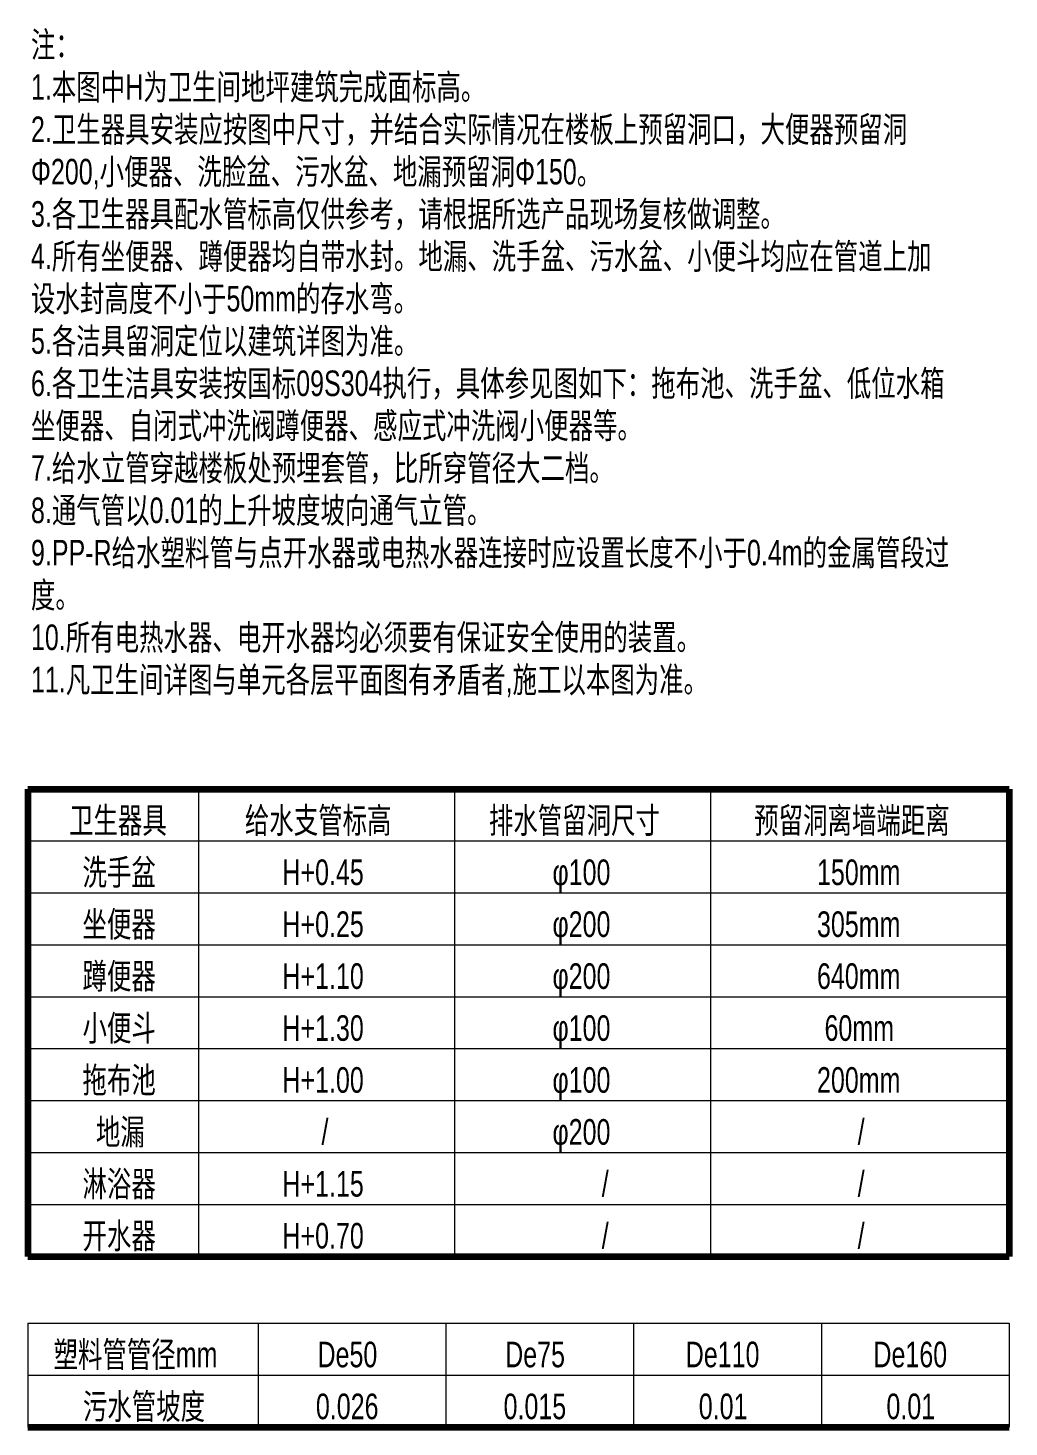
# Model space of a CAD drawing. Header units: millimetres. Extents: x 160489 to 365751, y -78341 to 15608.
# Drawn here: x 354251 to 365751, y -788 to 15608 of the extents above; entities that cross this region are included whole.
import ezdxf

# ---------------------------------------------------------------- set-up
doc = ezdxf.new("R2010")
doc.units = ezdxf.units.MM
doc.layers.add('A-DETL-____-OTLN', color=7, linetype='Continuous', lineweight=5)
doc.layers.add('G-____-____-TEXT', color=7, linetype='Continuous', lineweight=5)
doc.styles.add('Arial_2', font='arial.ttf', dxfattribs={"width": 0.7, "height": 300})

msp = doc.modelspace()

# ---------------------------------------------------------------- linework, layer by layer
at = {"layer": 'A-DETL-____-OTLN', "lineweight": 100}
for p, q in [((354250.7, 6688.9), (365750.7, 6688.9)), ((354250.7, 6688.9), (354250.7, 1212.3)), ((365750.7, 6688.9), (365750.7, 1212.3)), ((354250.7, 1212.3), (365750.7, 1212.3)), ((354250.7, -787.7), (365750.7, -787.7))]:
    msp.add_line(p, q, dxfattribs=at)
at = {"layer": 'A-DETL-____-OTLN', "lineweight": 13}
for p, q in [((356250.7, 6688.9), (356250.7, 1212.3)), ((359250.7, 6688.9), (359250.7, 1212.3)), ((362250.7, 6688.9), (362250.7, 1212.3)), ((354250.7, 6080.4), (365750.7, 6080.4)), ((354250.7, 5471.9), (365750.7, 5471.9)), ((354250.7, 4863.4), (365750.7, 4863.4)), ((354250.7, 4254.9), (365750.7, 4254.9)), ((354250.7, 3646.4), (365750.7, 3646.4)), ((354250.7, 3037.8), (365750.7, 3037.8)), ((354250.7, 2429.3), (365750.7, 2429.3)), ((354250.7, 2429.3), (365750.7, 2429.3)), ((354250.7, 1820.8), (365750.7, 1820.8)), ((354250.7, 1820.8), (365750.7, 1820.8)), ((354250.7, 1820.8), (365750.7, 1820.8)), ((354250.7, 1212.3), (365750.7, 1212.3)), ((354250.7, 429.3), (365750.7, 429.3)), ((354250.7, 429.3), (354250.7, -787.7)), ((356950.7, 429.3), (356950.7, -787.7)), ((359150.7, 429.3), (359150.7, -787.7)), ((361350.7, 429.3), (361350.7, -787.7)), ((363550.7, 429.3), (363550.7, -787.7)), ((365750.7, 429.3), (365750.7, -787.7)), ((354250.7, -179.2), (365750.7, -179.2))]:
    msp.add_line(p, q, dxfattribs=at)

# ---------------------------------------------------------------- texts
at = {"layer": 'G-____-____-TEXT', "char_height": 300, "attachment_point": 1, "style": 'Arial_2'}
for s, insert, width in [('注：', (354285.9, 15562.4), 763.206), ('1.本图中H为卫生间地坪建筑完成面标高。', (354285.9, 15066.3), 7070.884), ('2.卫生器具安装应按图中尺寸，并结合实际情况在楼板上预留洞口，大便器预留洞', (354285.9, 14570.2), 13670.375), ('Φ200,小便器、洗脸盆、污水盆、地漏预留洞Φ150。', (354285.9, 14074.1), 8816.157), ('3.各卫生器具配水管标高仅供参考，请根据所选产品现场复核做调整。', (354285.9, 13578), 11762.359), ('4.所有坐便器、蹲便器均自带水封。地漏、洗手盆、污水盆、小便斗均应在管道上加', (354285.9, 13081.9), 14051.978), ('设水封高度不小于50mm的存水弯。', (354285.9, 12585.8), 6015.863), ('5.各洁具留洞定位以建筑详图为准。', (354285.9, 12089.7), 6038.31), ('6.各卫生洁具安装按国标09S304执行，具体参见图如下：拖布池、洗手盆、低位水箱', (354285.9, 11593.6), 14197.886), ('坐便器、自闭式冲洗阀蹲便器、感应式冲洗阀小便器等。', (354285.9, 11097.5), 9540.081), ('7.给水立管穿越楼板处预埋套管，比所穿管径大二档。', (354285.9, 10601.4), 9091.136), ('8.通气管以0.01的上升坡度坡向通气立管。', (354285.9, 10105.3), 7149.449), ('9.PP-R给水塑料管与点开水器或电热水器连接时应设置长度不小于0.4m的金属管段过', (354285.9, 9609.2), 14265.227), ('度。', (354285.9, 9113.2), 763.206), ('10.所有电热水器、电开水器均必须要有保证安全使用的装置。', (354285.9, 8617.1), 10443.583), ('11.凡卫生间详图与单元各层平面图有矛盾者,施工以本图为准。', (354285.9, 8121), 10550.208), ('卫生器具', (354732.3, 6472.1), 1526.413), ('给水支管标高', (356793.1, 6472.1), 2289.619), ('排水管留洞尺寸', (359653.5, 6472.1), 2671.223), ('预留洞离墙端距离', (362763.6, 6472.1), 3052.826), ('洗手盆', (354889.7, 5863.5), 1144.81), ('H+0.45', (357233, 5863.5), 1217.763), ('φ100', (360398.9, 5863.5), 864.219), ('150mm', (363499.8, 5863.5), 1262.658), ('坐便器', (354889.7, 5255), 1144.81), ('H+0.25', (357233, 5255), 1217.763), ('φ200', (360398.9, 5255), 864.219), ('305mm', (363499.8, 5255), 1262.658), ('蹲便器', (354889.7, 4646.5), 1144.81), ('H+1.10', (357233, 4646.5), 1217.763), ('φ200', (360398.9, 4646.5), 864.219), ('640mm', (363499.8, 4646.5), 1262.658), ('小便斗', (354889.7, 4038), 1144.81), ('H+1.30', (357233, 4038), 1217.763), ('φ100', (360398.9, 4038), 864.219), ('60mm', (363587.8, 4038), 1055.021), ('拖布池', (354889.7, 3429.5), 1144.81), ('H+1.00', (357233, 3429.5), 1217.763), ('φ100', (360398.9, 3429.5), 864.219), ('200mm', (363499.8, 3429.5), 1262.658), ('地漏', (355047.1, 2821), 763.206), ('\\fArial|b0|i0|c134|p34|;\\W.7;/', (357691.3, 2821), 106.624), ('φ200', (360398.9, 2821), 864.219), ('\\fArial|b0|i0|c134|p34|;\\W.7;/', (363976.7, 2821), 106.624), ('淋浴器', (354889.7, 2212.4), 1144.81), ('H+1.15', (357233, 2212.4), 1217.763), ('\\fArial|b0|i0|c134|p34|;\\W.7;/', (360976.7, 2212.4), 106.624), ('\\fArial|b0|i0|c134|p34|;\\W.7;/', (363976.7, 2212.4), 106.624), ('开水器', (354889.7, 1603.9), 1144.81), ('H+0.70', (357233, 1603.9), 1217.763), ('\\fArial|b0|i0|c134|p34|;\\W.7;/', (360976.7, 1603.9), 106.624), ('\\fArial|b0|i0|c134|p34|;\\W.7;/', (363976.7, 1603.9), 106.624), ('塑料管管径mm', (354550.9, 212.4), 2547.763), ('De50', (357644.4, 212.4), 892.278), ('De75', (359844.4, 212.4), 892.278), ('De110', (361961, 212.4), 1099.915), ('De160', (364161, 212.4), 1099.915), ('污水管坡度', (354894.8, -396.1), 1908.016), ('0.026', (357625.9, -396.1), 937.173), ('0.015', (359825.9, -396.1), 937.173), ('0.01', (362113.8, -396.1), 729.536), ('0.01', (364313.8, -396.1), 729.536)]:
    msp.add_mtext(s, dxfattribs=dict(at, insert=insert, width=width))

doc.saveas('drawing.dxf')
